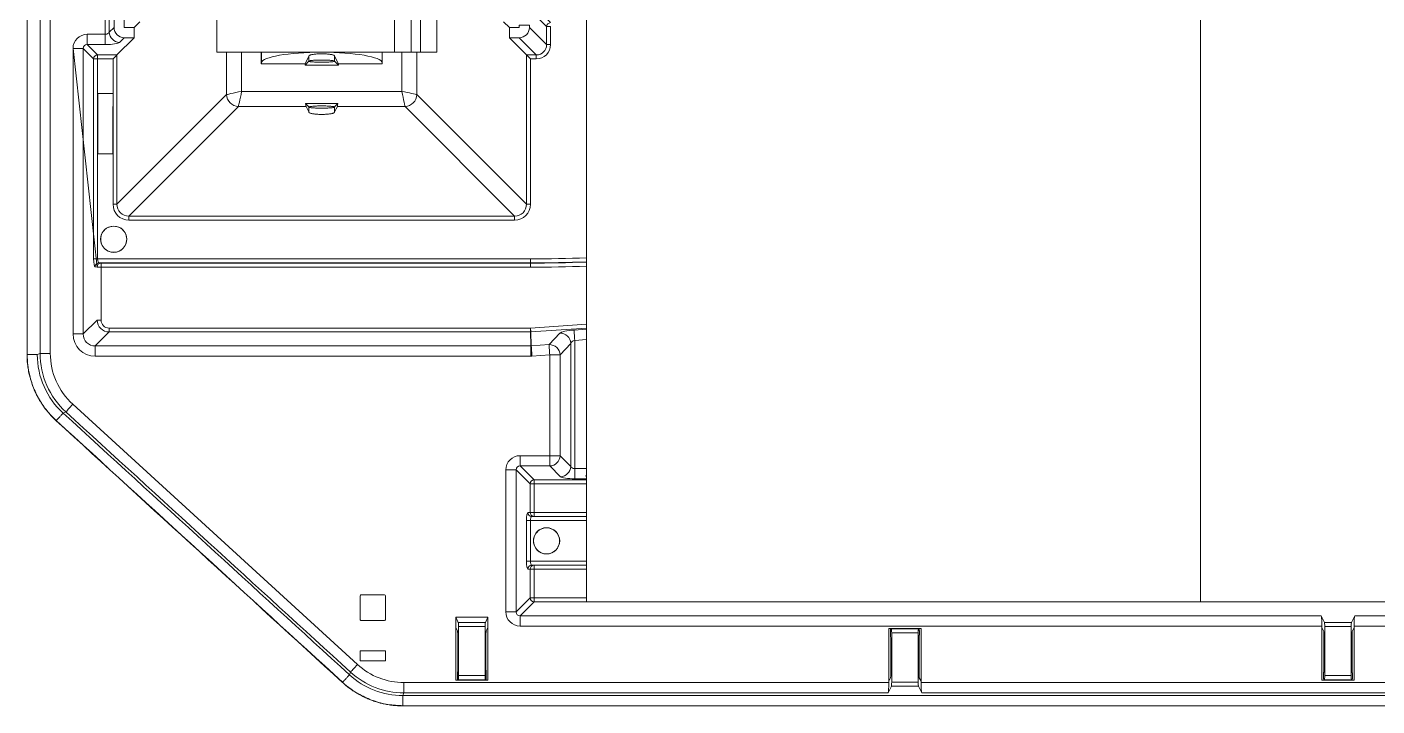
# Model space of a CAD drawing. Header units: inches. Extents: x 1518 to 2565, y 62 to 679.
# Drawn here: x 2068.57 to 2085.34, y 660.72 to 669.15 of the extents above; entities that cross this region are included whole.
import ezdxf

# ---------------------------------------------------------------- set-up
doc = ezdxf.new("R2010")
doc.units = ezdxf.units.IN
doc.header["$LTSCALE"] = 50
doc.header["$MEASUREMENT"] = 0
for name, color, linetype, lineweight in [('E2-ECOFEET', 254, 'Continuous', 5), ('ECOFEET', 254, 'Continuous', 5), ('TEXT', 1, 'Continuous', 20)]:
    doc.layers.add(name, color=color, linetype=linetype, lineweight=lineweight)

# ---------------------------------------------------------------- blocks, each defined once
blk = doc.blocks.new('Z1')
at = {"layer": 'ECOFEET', "linetype": 'Continuous'}
for p, q in [((-56.34928831312209, 204.2675605467266), (-56.34928831312209, 202.2475638285687)), ((-60.21560226246584, 202.2939709724687), (-60.34362553019673, 202.2939709724687)), ((-58.00509595842232, 202.2475638285687), (-58.00509595842232, 202.1020909490835)), ((-57.41226910014302, 202.2022549119811), (-57.41226910014302, 202.1381634923709)), ((-57.0950785243549, 202.1381634923709), (-57.0950785243549, 202.2022549119811)), ((-57.41226910014302, 201.5669726508168), (-57.41226910014302, 201.5028906177631)), ((-57.0950785243549, 201.5028906177631), (-57.0950785243549, 201.5669726508168)), ((-54.16005195003163, 198.6329316651081), (-54.29309702641694, 198.4905000304898)), ((-54.29309702641694, 198.4905000304898), (-54.29309702641694, 197.2399101040792)), ((-54.42112029414784, 197.2399101040792), (-54.29309702641694, 197.2399101040792)), ((-54.42112029414784, 197.1118868363483), (-54.42112029414784, 197.2399101040792)), ((-54.29309702641694, 197.2399101040792), (-54.16005195003163, 197.1068556411356)), ((-56.77612327562019, 195.5008718469307), (-56.77612327562019, 195.2028673961686)), ((-56.47212081414909, 195.5108685314481), (-56.76612659110106, 195.5108685314481)), ((-56.46212412962996, 195.2028673961686), (-56.46212412962996, 195.5008718469307)), ((-56.76612659110106, 195.1928707116513), (-56.47212081414909, 195.1928707116513)), ((-55.58885507104424, 195.1071620484327), (-55.5679793655363, 195.0650727213178)), ((-44.80797993263332, 195.0650727213178), (-44.82885563814125, 195.1071620484327)), ((-55.56436554061656, 195.0158308368318), (-55.56436554061656, 194.5943931453166)), ((-55.21335519551576, 195.0158308368318), (-55.21335519551576, 194.5943931453166)), ((-50.18436582416325, 194.5323479954004), (-50.18436582416325, 194.9537856869156)), ((-49.83335547906609, 194.5323479954004), (-49.83335547906609, 194.9537856869156)), ((-44.80435672115709, 194.5943931453166), (-44.80435672115709, 195.0158308368318)), ((-44.45335576261641, 194.5943931453166), (-44.45335576261641, 195.0158308368318)), ((-56.46321297038594, 194.8167794829569), (-56.77503443486421, 194.8167794829569)), ((-56.46321297038594, 194.6939563684864), (-56.46321297038594, 194.8167794829569)), ((-56.77612327562019, 194.6928675277322), (-56.46212412962996, 194.6928675277322)), ((-50.20885535459092, 194.4231729366002), (-50.20885535459092, 194.4410167837996)), ((-56.23233179754607, 194.2951496688693), (-56.24533218069701, 194.2616208828622))]:
    blk.add_line(p, q, dxfattribs=at)
for points in [[(-46.33827052125343, 195.4251692547859), (-38.71326889925331, 195.4251692547859), (-38.71326889925331, 211.0501748867209), (-46.33827052125343, 211.0501748867209), (-53.96327214324992, 211.0501748867209), (-53.96327214324992, 195.4251692547859), (-54.61671739459416, 195.4251692547859), (-54.61671739459416, 195.4744111392738), (-53.96327214324992, 195.4744111392738)], [(-53.96327214324992, 195.4251692547859), (-46.33827052125343, 195.4251692547859), (-46.33827052125343, 211.0501748867209)], [(-60.75348020885212, 198.5100052984963), (-60.75348020885212, 208.0281724638171), (-60.78700899485921, 208.0429562930331)], [(-56.0251610708001, 202.2475638285687), (-55.82507719551722, 202.2475638285687), (-55.82507719551722, 204.2675605467266), (-56.0251610708001, 204.2675605467266), (-56.14346925076097, 204.2675605467266), (-56.34928831312209, 204.2675605467266), (-58.5563497502917, 204.2675605467266), (-58.5563497502917, 202.2475638285687), (-56.34928831312209, 202.2475638285687), (-56.14346925076097, 202.2475638285687), (-56.14346925076097, 204.2675605467266)], [(-56.0251610708001, 204.2675605467266), (-56.0251610708001, 202.2475638285687), (-56.14346925076097, 202.2475638285687)], [(-59.83425456115947, 202.6671335949959), (-59.75881479264717, 202.7425639769517), (-59.63188975222874, 202.7425639769517), (-59.70732013418456, 202.6671335949959), (-59.70732013418456, 202.5600517386811), (-59.70240157766966, 202.555133182168), (-59.58425296919813, 202.555133182168), (-59.5125302777451, 202.626855873621)], [(-60.16636037797798, 202.3432034703983), (-59.94225630018263, 202.3432034703983), (-59.94225630018263, 202.4712361246875)], [(-54.92309465529615, 202.555133182168), (-54.92309465529615, 202.4281987551913), (-54.80111633106935, 202.4281987551913), (-54.58806961886876, 202.2151520429925), (-54.58806961886876, 202.1659101585046), (-54.66079667205486, 202.1659101585046)], [(-60.21560226246584, 198.7507517440408), (-60.21560226246584, 202.2939709724687), (-60.08754144850172, 202.1659101585046), (-60.08754144850172, 199.6826023125559), (-60.03829956401387, 199.6826023125559), (-54.65867530989271, 199.6826023125559), (-54.65867530989271, 199.632609503411)], [(-59.79730906795885, 200.3615414560591), (-59.79730906795885, 202.2151520429925), (-59.58425296919813, 202.4281987551913)], [(-54.71003855653908, 200.3615414560591), (-54.71003855653908, 202.2151520429925), (-54.92309465529615, 202.4281987551913)], [(-60.03612188250554, 201.7343631437725), (-60.03829956401387, 201.7365502118409), (-59.84654156588658, 201.7365502118409), (-59.84654156588658, 200.9865454359606), (-59.84654156588658, 200.3615414560591), (-59.79730906795885, 200.3615414560591), (-58.43577002323946, 201.7230898873368), (-58.43577002323946, 202.2475638285687)], [(-58.00355656287138, 202.2475638285687), (-58.00355656287138, 202.1176257029583), (-58.00509595842232, 202.1020909490835), (-57.46150159807075, 202.1020909490835)], [(-57.04584602642717, 202.0884616665298), (-57.46150159807075, 202.0884616665298), (-57.4136770838777, 202.136295567283), (-57.4136770838777, 202.198481515572), (-57.46150159807075, 202.1020909490835), (-57.46150159807075, 202.0884616665298)], [(-56.50225166607561, 202.1020909490835), (-57.04584602642717, 202.1020909490835), (-57.09367054062022, 202.198481515572), (-57.09367054062022, 202.136295567283), (-57.04584602642717, 202.0884616665298), (-57.04584602642717, 202.1020909490835)], [(-56.50379106162654, 202.2475638285687), (-56.50379106162654, 202.1176257029583), (-56.50225166607561, 202.1020909490835), (-56.50225166607561, 202.2475638285687)], [(-60.03612188250554, 200.9887231174707), (-60.03829956401387, 200.9865454359606), (-59.84654156588658, 200.9865454359606), (-59.84872863395503, 200.9887231174707)], [(-60.02097197751573, 199.632609503411), (-54.65867530989271, 199.632609503411), (-54.65867530989271, 199.6299624939893)], [(-60.06787660900591, 198.6030354771374), (-60.06787660900591, 198.4750028228482), (-54.6542354678495, 198.4750028228482), (-54.6542354678495, 198.6030354771374), (-60.06787660900591, 198.6030354771374), (-59.8957365175811, 198.7751755685604), (-54.660102066744, 198.7751755685604), (-54.660102066744, 198.8244080664899), (-53.96327214324992, 198.8719509839357)], [(-53.96327214324992, 198.6813756921456), (-54.11081006554377, 198.6713133017201), (-54.11081006554377, 197.0806295974344), (-53.96327214324992, 197.0806295974344)], [(-53.96327214324992, 196.9526063297035), (-54.11081006554377, 196.9526063297035), (-54.11081006554377, 197.0806295974344)], [(-53.96327214324992, 196.9868203344595), (-53.97105360002388, 196.9868203344595), (-53.96327214324992, 196.9946017912334)], [(-53.96327214324992, 196.8905048604374), (-54.61671739459416, 196.8905048604374), (-54.61671739459416, 196.5359557828851), (-53.96327214324992, 196.5359557828851)], [(-54.66079667205486, 196.4333231551736), (-54.71003855653908, 196.4333231551736), (-54.71003855653908, 195.9315928445376), (-54.66079667205486, 195.9315928445376), (-53.96327214324992, 195.9315928445376)], [(-53.96327214324992, 196.4333231551736), (-54.66079667205486, 196.4333231551736), (-54.66079667205486, 195.9315928445376)], [(-55.58885507104424, 195.2340870888511), (-55.58885507104424, 195.1071620484327), (-55.58885507104424, 194.4529001665214), (-55.1888562785316, 194.4529001665214), (-55.1888562785316, 195.1071620484327), (-55.20974137059602, 195.0650727213178)], [(-55.1888562785316, 195.1071620484327), (-55.1888562785316, 195.2340870888511), (-55.58885507104424, 195.2340870888511), (-55.55704402519405, 195.1699581230077), (-55.22067671093828, 195.1699581230077), (-55.1888562785316, 195.2340870888511)], [(-44.42885684562862, 195.1071620484327), (-44.42885684562862, 195.1250058956321), (-38.58022382286799, 195.1250058956321), (-38.58022382286799, 195.253029163363), (-44.41946090083729, 195.253029163363), (-44.46067727803529, 195.1699581230077), (-44.79704459229106, 195.1699581230077)], [(-49.80885656207829, 194.4410167837996), (-49.80885656207829, 195.0952786657108), (-50.20885535459092, 195.0952786657108), (-50.20885535459092, 194.4410167837996), (-50.18797964908299, 194.4831061109126)], [(-49.82974165414635, 194.4831061109126), (-49.80885656207829, 194.4410167837996), (-49.80885656207829, 194.4231729366002), (-39.44885592169157, 194.4231729366002), (-39.44885592169157, 194.4410167837996), (-39.44885592169157, 195.0952786657108), (-39.04885712917894, 195.0952786657108), (-39.04885712917894, 194.4410167837996), (-39.04885712917894, 194.4231729366002), (-38.44945029357768, 194.4231729366002)], [(-44.82885563814125, 195.1250058956321), (-44.82885563814125, 195.1071620484327), (-44.82885563814125, 194.4529001665214), (-44.42885684562862, 194.4529001665214), (-44.42885684562862, 195.1071620484327), (-44.44974193769667, 195.0650727213178)], [(-56.77612327562019, 194.8178683237111), (-56.77503443486421, 194.8167794829569), (-56.77503443486421, 194.6939563684864)], [(-56.24533218069701, 194.1335976151313), (-56.24533218069701, 194.1357752966414), (-56.24533218069701, 194.2616208828622), (-38.44945029357768, 194.2616208828622)], [(-49.8406769944886, 194.3782207092245), (-50.17704430874437, 194.3782207092245), (-50.21826068594237, 194.2951496688693)], [(-38.44945029357768, 194.2951496688693), (-39.03946118438762, 194.2951496688693), (-39.08067756158562, 194.3782207092245), (-39.4170354892849, 194.3782207092245), (-39.45826125303938, 194.2951496688693), (-49.79946061729061, 194.2951496688693), (-49.8406769944886, 194.3782207092245)]]:
    blk.add_lwpolyline(points, dxfattribs=at)
for points in [[(-60.78700899485921, 208.0429562930331), (-60.91285458108177, 208.0429562930331), (-60.91285458108177, 198.4952214692803), (-60.78700899485921, 198.4952214692803), (-60.75348020885212, 198.5100052984963), (-60.62545694112123, 198.5100052984963), (-60.62545694112123, 208.0281724638171)], [(-59.94225630018263, 202.7694376931704), (-59.94225630018263, 202.7201958086844), (-59.89302380225126, 202.7201958086844), (-59.89302380225126, 202.4974621683887), (-59.83425456115947, 202.5562220229222), (-59.83425456115947, 202.6671335949959)], [(-55.22429053585802, 195.1207256250782), (-55.55342081371782, 195.1207256250782), (-55.55342081371782, 194.5091068772163), (-55.22429053585802, 194.5091068772163)], [(-49.83335547906609, 195.0903882688708), (-50.18436582416325, 195.0903882688708), (-50.17772014093498, 195.0890647641609), (-49.83999177573787, 195.0890647641609)], [(-44.79342138081483, 194.5091068772163), (-44.46429110295503, 194.5091068772163), (-44.46429110295503, 195.1207256250782), (-44.79342138081483, 195.1207256250782)], [(-49.84429081940834, 195.039071955016), (-50.17342109726451, 195.039071955016), (-50.17342109726451, 194.427453207154), (-49.84429081940834, 194.427453207154)], [(-56.46321297038594, 194.8167794829569), (-56.46212412962996, 194.8178683237111), (-56.77612327562019, 194.8178683237111), (-56.77612327562019, 194.6928675277322), (-56.77503443486421, 194.6939563684864), (-56.46321297038594, 194.6939563684864), (-56.46212412962996, 194.6928675277322)], [(-55.21335519551576, 194.4577905633614), (-55.56436554061656, 194.4577905633614), (-55.55771985738829, 194.4591140680714), (-55.21999149218755, 194.4591140680714)]]:
    blk.add_lwpolyline(points, close=True, dxfattribs=at)
for points in [[(-59.94266930874437, 202.8917539334961), (-59.81994005985689, 202.8917539334961), (-59.94225630018263, 202.7694376931704), (-60.0649949356266, 202.7694376931704), (-60.0649949356266, 202.7201958086844), (-59.94225630018263, 202.7201958086844), (-59.94225630018263, 202.4712361246875), (-60.16636037797798, 202.4712361246875), (-60.16636037797798, 202.3432034703983), (-60.03829956401614, 202.2151520429917, 0.393923532642131), (-60.08754144850172, 202.1659101585046), (-60.03829956401387, 202.1659101585046), (-60.03829956401387, 201.7365502118409), (-60.03829956401387, 200.9865454359606), (-60.03829956401387, 199.6826023125559)], [(-54.99481734675282, 202.626855873621), (-54.92309465529615, 202.555133182168), (-54.80494604682826, 202.555133182168), (-54.80001810375688, 202.5600517386811), (-54.80001810375688, 202.5832177643988), (-54.67309306333846, 202.5832177643988), (-54.67309306333846, 202.5562220229222), (-54.46003696458138, 202.3431753107234), (-54.41079508009352, 202.3431753107234), (-54.41079508009352, 202.5659089510191), (-54.46003696458138, 202.5659089510191, -0.3940349806230412), (-54.41079508009398, 202.6151508355046), (-54.68740756464103, 202.8917539334961), (-54.56467831575355, 202.8917539334961)], [(-54.68740756464331, 202.8917539334966, 0.393976105796197), (-54.73664944913025, 202.8425214355678), (-54.46003696458138, 202.5659089510191), (-54.46003696458138, 202.3431753107234)], [(-59.58425296919813, 202.555133182168), (-59.58425296919813, 202.4281987551913), (-59.70623129342857, 202.4281987551913), (-59.76499114796388, 202.3694389006578, -0.3939728728961888), (-59.89302380225263, 202.4974621683882)], [(-56.07157760125847, 202.2475638285687), (-56.07157760125847, 201.7230898873368), (-54.71003855653908, 200.3615414560591), (-54.66079667205486, 200.3615414560591), (-54.66079667205486, 202.1659101585046, -0.0002692507521505206), (-54.7100385565368, 202.2151520429885), (-54.58806961886876, 202.2151520429925)], [(-54.6542354678495, 198.6030354771374), (-54.660102066744, 198.7751755685604, 0.0175882896465953), (-54.65675106545541, 198.7752882072591), (-54.65088446655864, 198.603148115837), (-54.42984040674492, 198.6182229283568, -0.4119267484618686), (-54.29309702641831, 198.4905000304908), (-54.42112029414784, 198.4905000304898)], [(-54.83809937050319, 197.0626449518604), (-54.96612263823408, 197.0626449518604), (-54.96612263823408, 195.3022710478508), (-54.83809937050319, 195.3022710478508), (-54.66595927907929, 195.4744111392737, 0.3939235326430859), (-54.6167173945928, 195.4251692547869), (-54.78885748601897, 195.253029163363), (-44.83826096948906, 195.253029163363), (-44.79704459229106, 195.1699581230077)], [(-54.78885748601897, 197.1118868363483), (-54.61671739459553, 196.939746744924, 0.3938598439435499), (-54.66595927908202, 196.8905048604374), (-54.83809937050319, 197.0626449518604), (-54.83809937050319, 195.3022710478508)], [(-54.6434784721132, 196.4833159643175, -0.4121669670924349), (-54.69271097004457, 196.5333087734634), (-54.66595927908202, 196.5359557828851), (-54.66595927908202, 196.8905048604374), (-54.61671739459416, 196.8905048604374), (-54.61671739459416, 196.9397467449235), (-53.96327214324992, 196.9397467449235)], [(-53.96327214324992, 196.4859629737402), (-54.61671739459416, 196.4859629737402), (-54.61671739459416, 196.5359557828851), (-54.66595927908202, 196.5359557828851, 0.4120657095397477), (-54.6167173945928, 196.4859629737407), (-54.6434784721132, 196.4833159643185), (-53.96327214324992, 196.4833159643185)], [(-53.96327214324992, 195.8289602168243), (-54.61671739459416, 195.8289602168243), (-54.61671739459416, 195.4744111392738), (-54.66595927908202, 195.4744111392738), (-54.66595927908202, 195.8289602168243), (-54.69271097004457, 195.831607226246, -0.4121208206049609), (-54.64347847211457, 195.8816000353924)], [(-53.96327214324992, 195.8816000353927), (-54.6434784721132, 195.8816000353927), (-54.6167173945928, 195.8789530259705, 0.4120657095399471), (-54.66595927908202, 195.8289602168243), (-54.61671739459416, 195.8289602168243), (-54.61671739459416, 195.878953025971), (-53.96327214324992, 195.878953025971)]]:
    blk.add_lwpolyline(points, format="xyb", dxfattribs=at)
for points in [[(-60.04346217104148, 199.5799696848434, -0.4120024155613606), (-59.99422028655681, 199.6299624939893), (-54.65867530989271, 199.6299624939893), (-54.65867530989271, 199.5799696848444), (-59.99422028655681, 199.5799696848444), (-59.99422028655681, 198.9228918354638), (-60.04346217104103, 198.9228918354638), (-60.21560226246584, 198.7507517440408), (-60.34362553019673, 198.7507517440408), (-60.34362553019673, 202.2939709724687)], [(-59.84872863395503, 200.9887231174707), (-60.03612188250554, 200.9887231174707), (-60.03612188250554, 201.7343631437725), (-59.84872863395503, 201.7343631437725), (-59.84654156588658, 201.7365502118409), (-59.84654156588658, 202.1659101585046, 0.001185769081492773), (-59.79730906795794, 202.2151520429912), (-60.03829956401387, 202.2151520429925), (-60.03829956401387, 202.1659101585046), (-59.84654156588658, 202.1659101585046)], [(-59.92594286909662, 200.0625718484533, 0.5444653215145963), (-59.92594286909662, 199.7912720403966, 0.2949465243018075), (-59.75065620631722, 199.7912720403966, 0.5444653215146783), (-59.75065620631722, 200.0625718484533, 0.2949465243017387)], [(-60.07021386200313, 199.5826166942652, -0.4121119320286111), (-60.02097197751573, 199.632609503411), (-59.99422028655681, 199.6299624939893), (-59.99422028655681, 199.5799696848444), (-60.04346217104103, 199.5799696848444)], [(-54.54844286909429, 196.3181074261391, 0.5444653215147603), (-54.54844286909429, 196.0468076180824, 0.2949465243017387), (-54.37315620631489, 196.0468076180824, 0.5444653215145963), (-54.37315620631489, 196.3181074261391, 0.2949465243017386)]]:
    blk.add_lwpolyline(points, format="xyb", close=True, dxfattribs=at)
at = {"layer": 'ECOFEET', "linetype": 'Continuous', "flags": 128}
for points in [[(-58.24864898487795, 202.2475638285687), (-58.24864898487795, 201.76247588568), (-58.25658062658476, 201.7248264006084), (-58.26419312530925, 201.6886787648564), (-58.27118611119295, 201.6554503487132), (-58.27728737404323, 201.6264646568925), (-58.28225286334782, 201.6028762360547), (-58.28588546138417, 201.5856143554647), (-58.28804436977953, 201.575364233875), (-59.64958341449528, 200.2138251891574), (-59.64958341449528, 200.1645833046714), (-54.85776421000264, 200.1645833046714), (-54.85776421000264, 200.2138251891574), (-59.64958341449528, 200.2138251891574)], [(-54.85776421000264, 200.2138251891574), (-56.2193032547184, 201.575364233875), (-56.22146216311376, 201.5856143554647), (-56.2250947611501, 201.6028762360547), (-56.2300602504547, 201.6264646568925), (-56.23616151330498, 201.6554503487132), (-56.24315449918868, 201.6886787648564), (-56.25076699791316, 201.7248264006084), (-56.25868925306349, 201.76247588568), (-56.25868925306349, 202.2475638285687)], [(-58.24864898487795, 201.76247588568), (-56.25868925306349, 201.76247588568), (-56.22569550087428, 201.7555298325879), (-56.19370611041813, 201.7487996703348), (-56.16369728375139, 201.7424825166436), (-56.13656074390019, 201.7367661026801), (-56.11314128111189, 201.7318381596087), (-56.09415227380669, 201.7278394858022), (-56.08014752892268, 201.7248921065166), (-56.07157760125847, 201.7230898873368)], [(-53.96327214324992, 198.82259646075), (-54.65675106545677, 198.77528820726), (-54.656901250386, 198.7775409812348), (-54.65715468745839, 198.7812111255043), (-54.65749260355733, 198.7861953879255), (-54.65791499867555, 198.7923435835673), (-54.65840309970372, 198.7994679812655), (-54.65893813352159, 198.8073526901808), (-54.65951071357631, 198.8157536597992), (-54.660102066744, 198.8244080664899), (-59.8957365175811, 198.8244080664899), (-59.8957365175811, 198.7751755685604)], [(-53.96327214324992, 198.8096993297386), (-54.11952079158436, 198.7990455861454), (-54.11912655613924, 198.7931883738092), (-54.1184694970616, 198.7836328575286), (-54.1175871605883, 198.770670020609), (-54.11649831983596, 198.7546847119393), (-54.11523113447402, 198.7361650325474), (-54.11383253729582, 198.7156741759263), (-54.11234946109471, 198.6938410414768), (-54.11081006554377, 198.6713133017201)], [(-56.90949688154433, 194.5192819063413), (-56.89648711183327, 194.5528106923466), (-56.89253537081822, 194.5571472822503), (-56.88607741875239, 194.5642153605986), (-56.87731037336562, 194.5738084231125), (-56.86650644483962, 194.5856448730428), (-56.85398477615672, 194.5993492480629), (-56.84013021620558, 194.6145085396074), (-56.82537454666453, 194.6306721928831), (-56.81014954921193, 194.6473427203055), (-60.34649781701592, 197.8773888198702), (-60.36172281446852, 197.8607276790081), (-60.37647848400957, 197.8445640257305), (-60.39033304396071, 197.8293953476277), (-60.4028547126436, 197.8156909726094), (-60.41365864116597, 197.8038639092356), (-60.42242568655638, 197.7942614601634), (-60.42888363862221, 197.7871933818151), (-60.43283537963725, 197.7828661784697)]]:
    blk.add_lwpolyline(points, dxfattribs=at)
for points in [[(-56.07157760125892, 201.7230898873362, -0.3939182247609932), (-56.2193032547184, 201.575364233875), (-57.05957856111854, 201.575364233875), (-57.09367054062022, 201.5066546276139), (-57.09367054062022, 201.568849962463), (-57.05254802900527, 201.6099630875196), (-57.45479020893617, 201.6099630875196), (-57.4136770838777, 201.568849962463), (-57.4136770838777, 201.5066546276139), (-57.44776906337574, 201.575364233875), (-58.28804436977953, 201.5753642338761, -0.3939021521721117), (-58.43577002323946, 201.7230898873368), (-58.42551990164793, 201.725239409172), (-58.40825802105974, 201.7288813937648), (-58.38466960022197, 201.7338468830712), (-58.35568390840126, 201.7399481459215), (-58.32245549225991, 201.7469411318052), (-58.2862984699459, 201.7545536305315), (-58.24864898487795, 201.76247588568)], [(-54.65088446655864, 198.603148115837), (-54.65049023111351, 198.597290903499), (-54.64983317203951, 198.5877353872183), (-54.64895083556257, 198.5747725503006), (-54.64786199481023, 198.5587872416309), (-54.64659480944829, 198.5402675622372), (-54.64519621227009, 198.5197767056161), (-54.64371313606898, 198.4979435711684), (-54.64217374052168, 198.4754158314099), (-54.42112029414784, 198.4905000304898), (-54.42265968969878, 198.51301838369), (-54.42415215245637, 198.534860904696), (-54.42555074963457, 198.5553517613171), (-54.42680854843638, 198.5738620541524), (-54.42789738919237, 198.5898567493787), (-54.42878911222579, 198.6028195862982), (-54.4294367847433, 198.6123751025789), (-54.42984040674492, 198.6182229283568), (-54.29678594380312, 198.7606639495334, -0.4119705619210711), (-54.16005195003299, 198.6329316651073), (-54.16005195003163, 197.1068556411356, -0.3939502405858187), (-54.2880752177648, 196.9788323734035), (-54.42112029414784, 197.1118868363483), (-54.78885748601897, 197.1118868363483), (-54.78885748601897, 197.2399101040792), (-54.42112029414784, 197.2399101040792), (-54.42112029414784, 198.4905000304898)]]:
    blk.add_lwpolyline(points, format="xyb", dxfattribs=at)
at = {"layer": 'ECOFEET', "linetype": 'Continuous'}
for centre, radius in [((-59.83829953770692, 199.926921944425), 0.1629224794498612), ((-54.46079953770459, 196.1824575221108), 0.1629224794498896)]:
    blk.add_circle(centre, radius, dxfattribs=at)
for centre, radius, start, end in [((-54.65867277408688, 218.1624575221103), 18.4798550651814, 270, 272.1565583333881), ((-54.65867277408688, 218.1624575221103), 18.5298474499392, 270, 272.1507373340939), ((-54.65867277408688, 218.1624575221103), 18.53249617296718, 270, 272.150429799486), ((-54.65867277408688, 218.1624575221103), 18.582488557725, 270, 272.1446418008808), ((-54.42574325935493, 197.2445330692863), 0.1327267679115854, 271.9960553977874, 358.003944602213)]:
    blk.add_arc(centre, radius, start, end, dxfattribs=at)
for centre, major_axis, ratio, start_param, end_param in [((-60.16084678929838, 202.2884557611906), (-0.1311768082157699, 0.1311768082157699), 0.9702875252477141, 5.512866274278495, 7.053504340080541), ((-59.94225990234918, 202.5029714078573), (0.04999999999998295, 0), 0.6347771305504357, 4.712388980384699, 6.108652381979829), ((-59.7022475419144, 202.5602069781507), (0.09473880593361629, 0.09473880593358786), 0.9702875252478529, 2.371273620688894, 3.911911686490797), ((-54.80509800625805, 202.5602069781507), (-0.09473880593358786, 0.09473880593358786), 0.9702875252478487, 2.371273620688957, 3.911911686490858), ((-60.16084678929838, 202.2884557611906), (-0.04198421267130925, 0.04198421267133767), 0.8421103269488007, 5.512866274278698, 7.053504340080601), ((-59.94225990234918, 202.3749463999666), (0.1800000000000068, 0), 0.1763269807082296, 4.712388980384692, 6.108652381980498), ((-54.59357632784668, 202.3486852997376), (0.09687196377558394, -0.09687196377558394), 0.9489214213432317, 5.512866274278456, 7.053504340080287), ((-54.59357632784668, 202.3486852997376), (-0.1311768082157698, 0.1311768082157414), 0.9702875252477111, 2.371273620688573, 3.911911686490495), ((-57.25367277408805, 202.115314192366), (0.75, 0), 0.1763269807084574, 0.01745329252003644, 3.124139361069758), ((-57.4448810682552, 201.762477884422), (0, 0.1899999999999977), 0.08748866352582937, 2.502598394807848, 2.967059728390073), ((-57.06246447992089, 201.762477884422), (0, 0.1899999999999977), 0.08748866352582937, 3.316125578789668, 3.780586912370469), ((-56.59557307599971, 201.5650334608818), (0.4999999999999716, 0), 0.08748866352585125, 3.054326190989491, 3.083032276350506), ((-59.64346068809391, 200.3676696081056), (-0.1457520091286426, -0.1457520091285857), 0.9702875252479269, 5.512866274278685, 7.053504340080602), ((-59.64346068809391, 200.3676696081056), (0.1114471646884283, 0.1114471646884851), 0.9517157073894469, 2.371273620688478, 3.911911686490233), ((-54.86388486008218, 200.3676696081056), (-0.1114471646884567, 0.1114471646884851), 0.9517157073888155, 2.371273620688723, 3.911911686491333), ((-54.86388486008218, 200.3676696081056), (0.1457520091286142, -0.1457520091285858), 0.9702875252478266, 5.51286627427849, 7.053504340080647), ((-60.06990722728733, 199.6826024569291), (0, 0.09999999999999432), 0.1763269807085621, 1.570796326794897, 3.124139361069232), ((-60.02066683963494, 199.6826024569291), (0, 0.04999999999998295), 0.3526539614172245, 1.570796326794897, 3.124139361069232), ((-59.89267513134109, 198.9259551648574), (0.1071808490044646, 0.1071808490044646), 0.9895985911957276, 2.371273620689059, 3.911911686490734), ((-59.89267513134109, 198.9259551648574), (-0.0728760045643071, -0.07287600456427867), 0.9702875252479212, 5.512866274279107, 7.053504340080742), ((-60.05930412810994, 198.7593261680886), (-0.2040528127800769, -0.2040528127800485), 0.9702875252479275, 5.512866274278682, 7.05350434008064), ((-60.05930412810994, 198.7593261680886), (0.1148602172356448, 0.1148602172356163), 0.9234356309844399, 2.37127362068886, 3.911911686490989), ((-54.11952201383247, 198.7672307683097), (0.1799861978902868, 0.01267271606630516), 0.1758919476313022, 1.558412517432652, 2.954675919031449), ((-54.65442504319799, 198.6577835069002), (-0.001864534961555364, 0.05472546783207121), 0.913121566734543, 3.108052734230971, 3.175132572948319), ((-54.11080832568405, 198.6395026418686), (0.04876805727047896, 0.01899546653817197), 0.5807023059799779, 1.348352160577057, 2.744615562175095), ((-59.76760393519362, 198.5104775869349), (0.9361609557481358, 0.4128168102128313), 0.9773835387108274, 2.732964742774863, 3.550220564404657), ((-59.74203652299184, 198.5217519917114), (0.927485799849194, 0.4089913460505559), 0.9865254086702154, 2.732964742774953, 3.550220564404689), ((-59.74203652299184, 198.5217519917114), (0.8106863386848602, 0.3574865479745597), 0.981933196281873, 2.732964742774954, 3.550220564404712), ((-54.65442504319799, 198.6577835069002), (0.006223830749178205, -0.1826739945772999), 0.9847905179595248, 6.249645387820972, 6.316725226537944), ((-54.78334678929969, 197.0571315373218), (-0.1311768082157698, 0.131176808215713), 0.9702875252479245, 5.51286627427839, 7.053504340080366), ((-54.78334678929969, 197.0571315373218), (-0.04198421267130924, 0.04198421267128082), 0.8421103269493708, 5.512866274278399, 7.053504340080149), ((-54.11080832568405, 197.1123698638457), (0.04999999999998295, 0), 0.6347771305504357, 3.316125578790673, 4.712388980384699), ((-54.11080832568405, 196.984344855955), (0.1799999999999784, 0), 0.1763269807084154, 3.316125578789709, 4.712388980384692), ((-53.85479915310134, 197.0806310073185), (0.1330424092420799, 0.1289702485919975), 0.1227442151341972, 2.395872285642159, 2.502860023546453), ((-54.692407227285, 196.4333226589551), (0, 0.0999999999999659), 0.1763269807086123, 0.01745329251894868, 1.570796326794897), ((-54.64316683963625, 196.4333226589551), (0, 0.04999999999998295), 0.3526539614172245, 0.0174532925189586, 1.570796326794897), ((-54.692407227285, 195.9315923852664), (0, 0.09999999999999432), 0.1763269807085621, 1.570796326794897, 3.124139361070841), ((-54.64316683963625, 195.9315923852664), (0, 0.04999999999998295), 0.3526539614172245, 1.570796326794897, 3.124139361070845), ((-56.76612205615675, 195.5008650369655), (-0.007073221891715775, 0.007073221891744197), 0.9996954598769044, 5.497939437033088, 7.068431177330115), ((-56.47212510271856, 195.5008650369655), (0.007073221891687352, 0.007073221891744197), 0.9996954598769037, 5.497939437027062, 7.068431177326931), ((-54.78334678929969, 195.3077835068998), (0.1311768082157698, 0.131176808215713), 0.9702875252480329, 2.371273620689224, 3.91191168649097), ((-54.78334678929969, 195.3077835068998), (0.04198421267133767, 0.04198421267130925), 0.8421103269484623, 2.371273620689215, 3.911911686491653), ((-44.41748465763521, 195.1250067167603), (0, 0.1299999999999955), 0.08748866352601549, 0.1745329252019507, 1.570796326794897), ((-56.76612205615675, 195.2028680835265), (-0.007073221891715774, -0.007073221891715774), 0.999695459878913, 5.497939437029242, 7.068431177327102), ((-56.47212510271856, 195.2028680835265), (0.007073221891687354, -0.007073221891715776), 0.9996954598829304, 5.49793943703326, 7.068431177329942), ((-55.56873579128296, 195.0158348061686), (0, 0.05000000000001137), 0.08748866352559902, 4.712388980401744, 6.108652381983334), ((-55.55779970834192, 195.1207222600679), (0, 0.04999999999998295), 0.08748866352678561, 4.712388980384691, 6.108652382022958), ((-55.21991665944734, 195.1207222600679), (0, 0.04999999999998295), 0.08748866352564874, 0.1745329252751654, 1.570796326794897), ((-55.20898057650629, 195.0158348061686), (0, 0.05000000000001137), 0.08748866352559902, 0.174532925195519, 1.570796326777844), ((-50.17779970834454, 195.0390728036273), (0, 0.04999999999998295), 0.08748866352564874, 4.712388980384691, 6.265732014654726), ((-49.83991665944632, 195.0390728036273), (0, 0.04999999999998295), 0.08748866352564874, 0.01745329251852336, 1.570796326794897), ((-44.80873579128456, 195.0158348061705), (0, 0.05000000000001137), 0.08748866352673589, 4.71238898040288, 6.108652382005833), ((-44.79779970834352, 195.1207222600715), (0, 0.04999999999998295), 0.08748866352564874, 4.712388980384691, 6.108652381960446), ((-44.4599166594453, 195.1207222600715), (0, 0.04999999999998295), 0.08748866352621718, 0.1745329252009591, 1.570796326794897), ((-44.44898057650789, 195.0158348061705), (0, 0.05000000000001137), 0.08748866352559902, 0.1745329252567579, 1.570796326776707), ((-50.18873579128558, 194.9537870095191), (0, 0.05000000000003979), 0.08748866352554928, 4.712388980379006, 5.759586531587932), ((-56.22199261135393, 195.3065937732081), (0.3664502422569456, 0.9445662731738764), 0.9870118789328864, 2.777399111424315, 3.50578619575515), ((-56.22199261135393, 195.3065937732081), (0.3202495028621116, 0.8254787267738096), 0.9825805906154707, 2.777399111424338, 3.50578619575518), ((-55.56873579128296, 194.5943923281084), (0, 0.05000000000001137), 0.08748866352559902, 3.665191429187637, 4.712388980394354), ((-44.80873579128456, 194.5943923281084), (0, 0.05000000000001137), 0.08748866352673589, 3.66519142918764, 4.712388980394354), ((-56.2319116447361, 195.2810263610045), (0.3697555114490285, 0.953085972283162), 0.9781889138800424, 2.777399111424382, 3.505786195755213), ((-55.55779970834192, 194.5091065340002), (0, 0.05000000000001137), 0.08748866352559902, 3.159045946160288, 4.712388980390375), ((-55.21991665944734, 194.5091065340002), (0, 0.05000000000001137), 0.08748866352559902, 1.570796326789212, 3.12413936096101), ((-50.18873579128558, 194.5323445314589), (0, 0.05000000000001137), 0.08748866352559902, 3.31612557871607, 4.712388980384691), ((-50.17779970834454, 194.4274570775597), (0, 0.04999999999998295), 0.08748866352564874, 3.316125578769119, 4.712388980376164), ((-49.83991665944632, 194.4274570775597), (0, 0.04999999999998295), 0.08748866352564874, 1.570796326803423, 2.967059728412499), ((-49.82898057650527, 194.5323445314589), (0, 0.05000000000001137), 0.08748866352559902, 1.570796326794897, 2.967059728450873), ((-49.79748465763623, 194.4231726208673), (0, 0.1299999999999955), 0.08748866352601549, 1.570796326786807, 2.967059728387841), ((-44.79779970834352, 194.5091065339984), (0, 0.05000000000001137), 0.08748866352559902, 3.15904594619277, 4.712388980382417), ((-44.4599166594453, 194.5091065339984), (0, 0.05000000000001137), 0.08748866352559902, 1.57079632679717, 3.124139360896032)]:
    blk.add_ellipse(centre, major_axis=major_axis, ratio=ratio, start_param=start_param, end_param=end_param, dxfattribs=at)
for points, knots in [([(-56.64786534393352, 212.329328109834), (-56.6655539672829, 212.3221496313981), (-56.71245434831144, 212.3031163031828), (-56.77374826229061, 212.2720689564394), (-56.83619703379009, 212.2354479198839), (-56.88931993202641, 212.2001381511509), (-56.94428111287561, 212.1588572197579), (-56.97864732032394, 212.1285671003679), (-56.99583444416567, 212.1134184973744), (-58.18145687219794, 211.0304881452557), (-59.36707930023022, 209.9475577931371), (-60.55270172826249, 208.8646274410185), (-60.58043350368825, 208.8377885350455), (-60.62650517387738, 208.79320021694), (-60.67538916800913, 208.7334954112193), (-60.74473494093036, 208.6412336566955), (-60.78561229741535, 208.560803062881), (-60.82056594053938, 208.4920280119859), (-60.83506579852838, 208.4563608162389), (-60.85914418565517, 208.3971320605106), (-60.87972596559848, 208.3228882312524), (-60.90589187441583, 208.2103801051289), (-60.91082002012263, 208.1201116258071), (-60.9150322625901, 208.0429562930331), (-60.9150322625901, 204.8603780184486), (-60.9150322625901, 201.6777997438644), (-60.9150322625901, 198.4952214692802)], [0, 0, 0, 0, 0.1390522457256005, 0.3686891386901833, 0.4996887510790027, 0.66636228959035, 0.8331421162804424, 1, 1, 1, 2, 2, 2, 2.25050024785365, 2.416163935605355, 2.500770128149767, 3, 3, 3, 3.249907222142887, 3.414994605111055, 3.499977331437467, 4, 4, 4, 5, 5, 5, 5]), ([(-60.4663641656407, 197.7680823492537), (-60.46766263953032, 197.766661850108), (-60.46896111341994, 197.7652413509622), (-60.47025958730956, 197.7638208518163), (-60.47237156291158, 197.7615055007856), (-60.4744835385136, 197.7591901497549), (-60.47659551411562, 197.7568747987245), (-60.47946154322926, 197.7537396882752), (-60.48232757234291, 197.7506045778259), (-60.48519360145656, 197.7474694673765), (-60.48872607620433, 197.7436022053844), (-60.4922585509521, 197.7397349433922), (-60.49579102569987, 197.7358676814001), (-60.49988669394224, 197.7313840354182), (-60.50398236218462, 197.7269003894362), (-60.50807803042744, 197.722416743454), (-60.51261486690555, 197.7174481252961), (-60.51715170338412, 197.7124795071381), (-60.52168853986223, 197.7075108889806), (-60.52653200391069, 197.7022074835794), (-60.53137546795915, 197.6969040781782), (-60.53621893200807, 197.691600672777), (-60.54122509639774, 197.6861220516221), (-60.54623126078786, 197.6806434304672), (-60.55123742517799, 197.6751648093123), (-60.58566832954966, 197.7090958742792), (-60.65396267943652, 197.7763987832568), (-60.74772496260266, 197.9051637850134), (-60.82892543603157, 198.0571943722971), (-60.88124928054458, 198.2177316451125), (-60.90838341058407, 198.3643062553019), (-60.91137109681586, 198.4517852684367), (-60.91285458108177, 198.4952214692803), (-60.91358047491758, 198.4952214692803), (-60.91430636875384, 198.4952214692803), (-60.91503226258965, 198.4952214692803), (-60.91391234439652, 198.4566452859508), (-60.91205187902233, 198.3925605576133), (-60.90095786835809, 198.3161966408315), (-60.87958102219636, 198.2027772135261), (-60.84776773739213, 198.1183490413114), (-60.82056594053938, 198.0461591368876), (-60.80400933404599, 198.0114006743061), (-60.77651434582003, 197.9536784883039), (-60.73558007159227, 197.8884102016527), (-60.67015407114013, 197.7932133603299), (-60.60682878634543, 197.7286961626251), (-60.55270172826204, 197.6735503212967), (-59.36707930022976, 196.5906199691781), (-58.18145687219749, 195.5076896170594), (-56.99583444416521, 194.4247592649408)], [0, 0, 0, 0, 1, 1, 1, 2, 2, 2, 3, 3, 3, 4, 4, 4, 5, 5, 5, 6, 6, 6, 7, 7, 7, 8, 8, 8, 8.157097138167376, 8.311605144159753, 8.516420316439152, 8.715467178392645, 8.85872011647719, 9, 9, 9, 10, 10, 10, 10.25050317207457, 10.41614867891425, 10.50078072328839, 11, 11, 11, 11.24989792405168, 11.41499690673116, 11.49997072243371, 12, 12, 12, 13, 13, 13, 13]), ([(-56.89648711183327, 194.5528106923466), (-58.07526986776793, 195.6294958543876), (-59.25405262370259, 196.7061810164287), (-60.43283537963725, 197.7828661784697), (-60.4440116416381, 197.7779382353979), (-60.4551879036394, 197.7730102923259), (-60.46636416564024, 197.768082349254), (-59.28074173760888, 196.6851488682828), (-58.0951193095766, 195.602215387312), (-56.90949688154478, 194.5192819063411), (-56.91079535543258, 194.5178614071956), (-56.91209382932084, 194.5164409080498), (-56.91339230320955, 194.5150204089039), (-56.91550427881157, 194.5127081867259), (-56.91761625441359, 194.510395964548), (-56.91972823001561, 194.5080837423702), (-56.92259425912926, 194.5049455030676), (-56.9254602882429, 194.5018072637649), (-56.92832631735655, 194.4986690244625), (-56.93185879210432, 194.494801762471), (-56.93539126685209, 194.4909345004794), (-56.93892374159987, 194.4870672384875), (-56.94301940984224, 194.482583592505), (-56.94711507808461, 194.4780999465224), (-56.95121074632698, 194.47361630054), (-56.95574445395323, 194.4686508112354), (-56.96027816157948, 194.4636853219308), (-56.96481186920573, 194.4587198326262), (-56.9696553332542, 194.4534164272245), (-56.97449879730266, 194.4481130218228), (-56.97934226135158, 194.4428096164211), (-56.98434842574125, 194.4373278664134), (-56.98935459013137, 194.4318461164057), (-56.99436075452149, 194.426364366398), (-56.99485198440289, 194.4258293325788), (-56.99534321428428, 194.4252942987597), (-56.99583444416612, 194.4247592649406), (-56.98147743033405, 194.4120469041027), (-56.94349631100704, 194.3784166729401), (-56.88839196260233, 194.3372391921075), (-56.8278599242185, 194.2975552079479), (-56.77268824500425, 194.2656887446392), (-56.71137598490895, 194.2347962368585), (-56.66903558191552, 194.2174985238762), (-56.64786534393352, 194.2088496524811), (-56.62996430140265, 194.2022256449873), (-56.58249589506522, 194.1846606859217), (-56.51631001656642, 194.1662289626493), (-56.44550261458789, 194.1511557295034), (-56.38246641732985, 194.1414145371182), (-56.31404505743194, 194.1348097428254), (-56.26824071762167, 194.1340017325747), (-56.24533218069701, 194.1335976151313), (-50.31337155165647, 194.1335976151313), (-44.38141092261685, 194.1335976151313), (-38.44945029357723, 194.1335976151313)], [0, 0, 0, 0, 1, 1, 1, 2, 2, 2, 3, 3, 3, 4, 4, 4, 5, 5, 5, 6, 6, 6, 7, 7, 7, 8, 8, 8, 9, 9, 9, 10, 10, 10, 11, 11, 11, 12, 12, 12, 12.13968275758589, 12.36952722523616, 12.50028870261401, 12.66688993374359, 12.83344467984914, 13, 13, 13, 13.13903690169385, 13.36868579770718, 13.4996683889845, 13.66634657173002, 13.83312690646146, 14, 14, 14, 15, 15, 15, 15]), ([(-60.55270172826204, 197.6735503212965), (-60.55221362723387, 197.6740884839684), (-60.5517255262057, 197.6746266466403), (-60.55123742517753, 197.6751648093122), (-59.36561186829204, 196.5922313283409), (-58.17998631140654, 195.5092978473695), (-56.99436075452104, 194.426364366398), (-56.9612907202536, 194.3981760924034), (-56.89468510918596, 194.3414027247381), (-56.76814018405639, 194.2624355406733), (-56.61418422141651, 194.193428990322), (-56.43281244558966, 194.1449528075118), (-56.30755252695235, 194.1388210993791), (-56.24533218069701, 194.1357752966414), (-50.31337155165693, 194.1357752966414), (-44.38141092261731, 194.1357752966414), (-38.44945029357768, 194.1357752966414)], [0, 0, 0, 0, 1, 1, 1, 2, 2, 2, 2.158557884077264, 2.319347862537775, 2.542915198049831, 2.772952314235051, 3, 3, 3, 4, 4, 4, 4]), ([(-54.78885748601897, 195.253029163363), (-54.78885748601897, 195.210354740786), (-54.78885748601897, 195.167680318209), (-54.78885748601897, 195.1250058956321), (-51.46885687005988, 195.1250058956321), (-48.14885625410034, 195.1250058956321), (-44.82885563814125, 195.1250058956321), (-44.82901767245494, 195.1415087059049), (-44.82935216442274, 195.1755759188945), (-44.83179675135398, 195.2160399202312), (-44.83492655625378, 195.2428682281352), (-44.83717208178859, 195.2497110031218), (-44.83826096948906, 195.253029163363)], [0, 0, 0, 0, 1, 1, 1, 2, 2, 2, 2.271927622237853, 2.561347799023233, 2.787291223887519, 3, 3, 3, 3]), ([(-50.18436582416325, 195.0903882688708), (-50.18477752717808, 195.0899943931363), (-50.18570962003287, 195.0891026611171), (-50.18694306401085, 195.0817778287583), (-50.18793431613813, 195.0704680179333), (-50.18857281620512, 195.0566216945972), (-50.18882584203675, 195.0403922189853), (-50.18857226084583, 195.0241420032216), (-50.1879355327037, 195.0103498742283), (-50.18718901883767, 195.0017182430911), (-50.18669886892894, 194.9981489027978), (-50.1865528922317, 194.9970858800425)], [0, 0, 0, 0, 0.1086994763237791, 0.2460948848347156, 0.3546311472359405, 0.4741347606207587, 0.6000701399034212, 0.7259346248652557, 0.845501712339301, 0.9539872407535515, 0.9999999999999999, 0.9999999999999999, 0.9999999999999999, 0.9999999999999999]), ([(-55.56436554061656, 194.4577905633614), (-55.56477724362776, 194.4581844390959), (-55.56570933648254, 194.4590761711152), (-55.56694278046052, 194.4664010034721), (-55.5679340325878, 194.4777108142989), (-55.5685725326548, 194.491557137635), (-55.56882555848642, 194.5077866132469), (-55.56857197729551, 194.5240368290088), (-55.56793524915338, 194.537828958004), (-55.56718873529098, 194.5464605891411), (-55.56669858538226, 194.5500299294345), (-55.56655260868502, 194.5510929521897)], [0, 0, 0, 0, 0.1086994763237791, 0.2460948848347156, 0.3546311472359405, 0.4741347606207587, 0.6000701399034212, 0.7259346248652557, 0.845501712339301, 0.9539872407535515, 0.9999999999999999, 0.9999999999999999, 0.9999999999999999, 0.9999999999999999]), ([(-44.80655317578203, 194.5510929521897), (-44.80669915246108, 194.5500299294345), (-44.80718930230069, 194.5464605891411), (-44.80793581722901, 194.5378289580021), (-44.80857254033253, 194.5240368290179), (-44.8088261415578, 194.5077866132106), (-44.80857304152232, 194.4915571377642), (-44.80793479675049, 194.4777108138605), (-44.80694261210738, 194.4664010051129), (-44.80571314143526, 194.4590760357332), (-44.8047723011332, 194.4581844063214), (-44.80435672115709, 194.4577905633614), (-44.68735640164277, 194.4577905633614), (-44.57035608212936, 194.4577905633614), (-44.45335576261596, 194.4577905633614), (-44.45556786150655, 194.4582317315981), (-44.45777996039578, 194.4586728998347), (-44.45999205928501, 194.4591140680714), (-44.57256818101814, 194.4591140680714), (-44.68514430275172, 194.4591140680714), (-44.79772042448531, 194.4591140680714), (-44.7999325233759, 194.4586728998347), (-44.8021446222665, 194.4582317315981), (-44.80435672115709, 194.4577905633614)], [0, 0, 0, 0, 0.0460124738391081, 0.1544973293407439, 0.2740636751656251, 0.399927379416881, 0.5258619775492224, 0.6453648496785928, 0.753900438852511, 0.8912949951290072, 1, 1, 1, 2, 2, 2, 3, 3, 3, 4, 4, 4, 5, 5, 5, 5]), ([(-56.23233179754561, 194.2951496688693), (-54.22764142701135, 194.2951496688693), (-52.22295105647663, 194.2951496688693), (-50.21826068594191, 194.2951496688693), (-50.2168639441079, 194.2998147567268), (-50.2139841809294, 194.3094331041702), (-50.21092282879908, 194.3440385838112), (-50.20915749586493, 194.3838341978299), (-50.20895397586719, 194.410332464473), (-50.20885535459092, 194.4231729366002), (-52.21668083557597, 194.4231729366002), (-54.22450631656102, 194.4231729366002), (-56.23233179754607, 194.4231729366002), (-56.23233179754607, 194.3804985140232), (-56.23233179754607, 194.3378240914462), (-56.23233179754607, 194.2951496688693)], [0, 0, 0, 0, 1, 1, 1, 1.272804313078828, 1.562460289394387, 1.787977963440576, 2, 2, 2, 3, 3, 3, 4, 4, 4, 4])]:
    blk.add_open_spline(points, degree=3, knots=knots, dxfattribs=at)
for points, weights, knots in [([(-57.09367042504573, 202.1984850874018), (-57.09460376899187, 202.200366173629), (-57.09507948821147, 202.2022525812445), (-57.10182497792403, 202.2290010131781), (-57.25367277408805, 202.229001013178), (-57.4055205702516, 202.2290010131781), (-57.41226605996553, 202.2022525812445), (-57.41274177918422, 202.200366173629), (-57.41367512313036, 202.1984850874018)], [1, 0.9997707169108595, 1, 0.7226419251866362, 1, 0.7226419251866362, 1, 0.9997707169108594, 1], [0, 0, 0, 0.04282913508026587, 0.04282913508026587, 1.56918813435624, 1.56918813435624, 3.095547133632214, 3.095547133632214, 3.138376268712486, 3.138376268712486, 3.138376268712486]), ([(-57.09367042504573, 202.1362925927049), (-57.09429594304811, 202.1369181107076), (-57.09471599153085, 202.137544941748), (-57.0949226395901, 202.1378533190504), (-57.09507948821147, 202.1381619209258), (-57.10182497792403, 202.1514337670829), (-57.25367277408805, 202.1514337670831), (-57.40552057025207, 202.1514337670829), (-57.41226605996553, 202.1381619209261), (-57.412422908586, 202.1378533190504), (-57.41262955664524, 202.137544941748), (-57.41304960512798, 202.1369181107076), (-57.41367512313036, 202.136292592705)], [1, 0.9998969968512292, 1, 0.9999750675369358, 1, 0.7226419251869438, 1, 0.7226419251869438, 1, 0.9999750675369358, 1, 0.9998969968512291, 1], [0, 0, 0, 0.02870608536100105, 0.02870608536100105, 0.04282913507966902, 0.04282913507966902, 1.569188134354753, 1.569188134354753, 3.095547133629837, 3.095547133629837, 3.109670183348515, 3.109670183348515, 3.138376268709522, 3.138376268709522, 3.138376268709522]), ([(-57.41262955664524, 202.1375449417485), (-57.412422908586, 202.1372365644462), (-57.41226605996462, 202.1369279625707), (-57.40552057025116, 202.1236561164135), (-57.25367277408805, 202.1236561164135), (-57.10182497792494, 202.1236561164135), (-57.09507948821056, 202.1369279625704), (-57.0949226395901, 202.1372365644462), (-57.09471599153085, 202.1375449417485)], [1, 0.9999750675369335, 1, 0.7226419251876517, 1, 0.7226419251876517, 1, 0.9999750675369335, 1], [0, 0, 0, 0.01412304971931766, 0.01412304971931766, 1.540482048992354, 1.540482048992354, 3.066841048265389, 3.066841048265389, 3.080964097984704, 3.080964097984704, 3.080964097984704]), ([(-57.41367512313036, 201.5688460306076), (-57.41304960512798, 201.568220512605), (-57.41262955664524, 201.5675936815645), (-57.41242290858645, 201.5672853042622), (-57.41226605996462, 201.5669767023867), (-57.40552057025116, 201.5537048562294), (-57.25367277408805, 201.5537048562294), (-57.10182497792494, 201.5537048562294), (-57.09507948821056, 201.5669767023863), (-57.09492263958964, 201.5672853042622), (-57.09471599153085, 201.5675936815645), (-57.0949226395901, 201.5679020588663), (-57.09507948821147, 201.5682106607418), (-57.10182497792403, 201.5814825068986), (-57.25367277408805, 201.581482506899), (-57.40552057025207, 201.5814825068986), (-57.41226605996553, 201.568210660742), (-57.412422908586, 201.5679020588663), (-57.41262955664524, 201.5675936815639)], [1, 0.999896996851229, 1, 0.9999750675369334, 1, 0.7226419251876517, 1, 0.7226419251876517, 1, 0.9999750675369334, 1, 0.9999750675369359, 1, 0.7226419251869438, 1, 0.7226419251869438, 1, 0.9999750675369359, 1], [0, 0, 0, 0.02870608536102488, 0.02870608536102488, 0.04282913508035113, 0.04282913508035113, 1.569188134353387, 1.569188134353387, 3.095547133626423, 3.095547133626423, 3.109670183345751, 3.109670183345751, 3.123793233064401, 3.123793233064401, 4.650152232339485, 4.650152232339485, 6.176511231614569, 6.176511231614569, 6.19063428133322, 6.19063428133322, 6.19063428133322]), ([(-57.09367042504573, 201.5066535359107), (-57.09460376899187, 201.5047724496834), (-57.09507948821147, 201.5028860420679), (-57.10182497792403, 201.4761376101344), (-57.25367277408805, 201.4761376101344), (-57.40552057025161, 201.4761376101344), (-57.41226605996553, 201.5028860420679), (-57.41274177918422, 201.5047724496834), (-57.41367512313036, 201.5066535359107)], [1, 0.9997707169108594, 1, 0.7226419251869867, 1, 0.7226419251869867, 1, 0.9997707169108594, 1], [0, 0, 0, 0.04282913508026809, 0.04282913508026809, 1.569188134355228, 1.569188134355228, 3.095547133630188, 3.095547133630188, 3.138376268710463, 3.138376268710463, 3.138376268710463]), ([(-49.83335500968315, 195.0903895498984), (-49.82999838904971, 195.0903895498984), (-49.82912963170247, 195.0533305021536), (-49.82826087435569, 195.0162714544086), (-49.83116779309466, 194.9970882797093), (-49.83335500968133, 194.9826545229786), (-49.83335500968178, 194.9537870095189)], [1, 0.7933533402914269, 1, 0.7933533402914269, 1, 0.8660254037827935, 1], [0, 0, 0, 1.308996938995117, 1.308996938995117, 2.617993877990235, 2.617993877990235, 3.665191429193413, 3.665191429193413, 3.665191429193413]), ([(-55.21335500968462, 194.4577897877291), (-55.20999838905072, 194.4577897877271), (-55.20912963170349, 194.4948488354728), (-55.2082608743567, 194.5319078832184), (-55.21116779309614, 194.5510910579184), (-55.2133550096828, 194.5655248146491), (-55.2133550096828, 194.5943923281088)], [1, 0.7933533402827534, 1, 0.7933533402827534, 1, 0.866025403781879, 1], [0, 0, 0, 1.308996939023613, 1.308996939023613, 2.617993878047226, 2.617993878047226, 3.665191429254062, 3.665191429254062, 3.665191429254062]), ([(-44.45335500968213, 194.4577897877291), (-44.44999838904914, 194.4577897877291), (-44.44912963170191, 194.494848835474), (-44.44826087435467, 194.5319078832191), (-44.4511677930941, 194.5510910579184), (-44.4533550096844, 194.5655248146489), (-44.4533550096844, 194.5943923281088)], [1, 0.793353340290664, 1, 0.793353340290664, 1, 0.8660254037811757, 1], [0, 0, 0, 1.308996938997624, 1.308996938997624, 2.617993877995248, 2.617993877995248, 3.665191429204897, 3.665191429204897, 3.665191429204897])]:
    blk.add_rational_spline(points, weights, degree=2, knots=knots, dxfattribs=at)
blk = doc.blocks.new('*U137')
at = {"layer": 'E2-ECOFEET'}
blk.add_blockref('Z1', (60.85868030307711, 10.38031362116874), dxfattribs=at)

msp = doc.modelspace()

# ---------------------------------------------------------------- block references
at = {"layer": 'TEXT'}
msp.add_blockref('*U137', (2068.626918481674, 456.2057424123077), dxfattribs=at)

doc.saveas('drawing.dxf')
